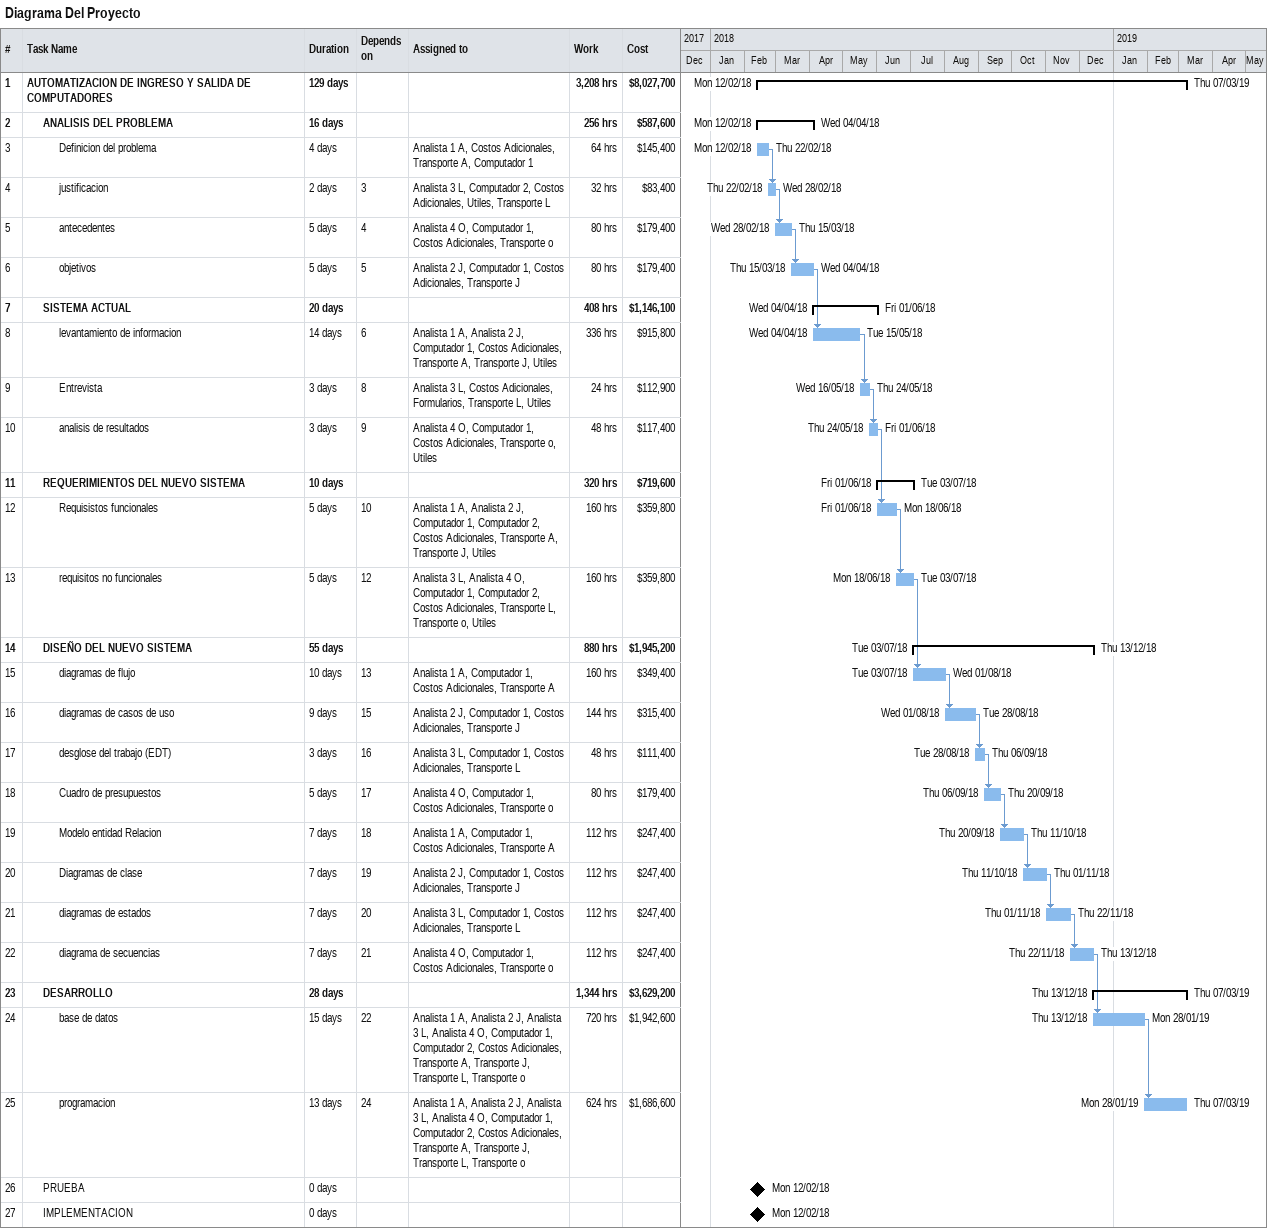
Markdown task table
Diagrama Del Proyecto

| ID | Level | Task | Duration | Start | Finish | Predecessors | Resources | Work (h) | Cost ($) |
|---|---|---|---|---|---|---|---|---|---|
| 1 | 1 | **AUTOMATIZACION DE INGRESO Y SALIDA DE COMPUTADORES** | 129d | 2018-02-12 | 2019-03-07 |  |  | 3208 | 8027700 |
| 2 | 2 | **ANALISIS DEL PROBLEMA** | 16d | 2018-02-12 | 2018-04-04 |  |  | 256 | 587600 |
| 3 | 3 | Definicion del problema | 4d | 2018-02-12 | 2018-02-22 |  | Analista 1 A, Costos Adicionales, Transporte A, Computador 1 | 64 | 145400 |
| 4 | 3 | justificacion | 2d | 2018-02-22 | 2018-02-28 | 3 | Analista 3 L, Computador 2, Costos Adicionales, Utiles, Transporte L | 32 | 83400 |
| 5 | 3 | antecedentes | 5d | 2018-02-28 | 2018-03-15 | 4 | Analista 4 O, Computador 1, Costos Adicionales, Transporte o | 80 | 179400 |
| 6 | 3 | objetivos | 5d | 2018-03-15 | 2018-04-04 | 5 | Analista 2 J, Computador 1, Costos Adicionales, Transporte J | 80 | 179400 |
| 7 | 2 | **SISTEMA ACTUAL** | 20d | 2018-04-04 | 2018-06-01 |  |  | 408 | 1146100 |
| 8 | 3 | levantamiento de informacion | 14d | 2018-04-04 | 2018-05-15 | 6 | Analista 1 A, Analista 2 J, Computador 1, Costos Adicionales, Transporte A, Transporte J, Utiles | 336 | 915800 |
| 9 | 3 | Entrevista | 3d | 2018-05-16 | 2018-05-24 | 8 | Analista 3 L, Costos Adicionales, Formularios, Transporte L, Utiles | 24 | 112900 |
| 10 | 3 | analisis de resultados | 3d | 2018-05-24 | 2018-06-01 | 9 | Analista 4 O, Computador 1, Costos Adicionales, Transporte o, Utiles | 48 | 117400 |
| 11 | 2 | **REQUERIMIENTOS DEL NUEVO SISTEMA** | 10d | 2018-06-01 | 2018-07-03 |  |  | 320 | 719600 |
| 12 | 3 | Requisistos funcionales | 5d | 2018-06-01 | 2018-06-18 | 10 | Analista 1 A, Analista 2 J, Computador 1, Computador 2, Costos Adicionales, Transporte A, Transporte J, Utiles | 160 | 359800 |
| 13 | 3 | requisitos no funcionales | 5d | 2018-06-18 | 2018-07-03 | 12 | Analista 3 L, Analista 4 O, Computador 1, Computador 2, Costos Adicionales, Transporte L, Transporte o, Utiles | 160 | 359800 |
| 14 | 2 | **DISEÑO DEL NUEVO SISTEMA** | 55d | 2018-07-03 | 2018-12-13 |  |  | 880 | 1945200 |
| 15 | 3 | diagramas de flujo | 10d | 2018-07-03 | 2018-08-01 | 13 | Analista 1 A, Computador 1, Costos Adicionales, Transporte A | 160 | 349400 |
| 16 | 3 | diagramas de casos de uso | 9d | 2018-08-01 | 2018-08-28 | 15 | Analista 2 J, Computador 1, Costos Adicionales, Transporte J | 144 | 315400 |
| 17 | 3 | desglose del trabajo (EDT) | 3d | 2018-08-28 | 2018-09-06 | 16 | Analista 3 L, Computador 1, Costos Adicionales, Transporte L | 48 | 111400 |
| 18 | 3 | Cuadro de presupuestos | 5d | 2018-09-06 | 2018-09-20 | 17 | Analista 4 O, Computador 1, Costos Adicionales, Transporte o | 80 | 179400 |
| 19 | 3 | Modelo entidad Relacion | 7d | 2018-09-20 | 2018-10-11 | 18 | Analista 1 A, Computador 1, Costos Adicionales, Transporte A | 112 | 247400 |
| 20 | 3 | Diagramas de clase | 7d | 2018-10-11 | 2018-11-01 | 19 | Analista 2 J, Computador 1, Costos Adicionales, Transporte J | 112 | 247400 |
| 21 | 3 | diagramas de estados | 7d | 2018-11-01 | 2018-11-22 | 20 | Analista 3 L, Computador 1, Costos Adicionales, Transporte L | 112 | 247400 |
| 22 | 3 | diagrama de secuencias | 7d | 2018-11-22 | 2018-12-13 | 21 | Analista 4 O, Computador 1, Costos Adicionales, Transporte o | 112 | 247400 |
| 23 | 2 | **DESARROLLO** | 28d | 2018-12-13 | 2019-03-07 |  |  | 1344 | 3629200 |
| 24 | 3 | base de datos | 15d | 2018-12-13 | 2019-01-28 | 22 | Analista 1 A, Analista 2 J, Analista 3 L, Analista 4 O, Computador 1, Computador 2, Costos Adicionales, Transporte A, Transporte J, Transporte L, Transporte o | 720 | 1942600 |
| 25 | 3 | programacion | 13d | 2019-01-28 | 2019-03-07 | 24 | Analista 1 A, Analista 2 J, Analista 3 L, Analista 4 O, Computador 1, Computador 2, Costos Adicionales, Transporte A, Transporte J, Transporte L, Transporte o | 624 | 1686600 |
| 26 | 2 | PRUEBA | 0d | 2018-02-12 | 2018-02-12 |  |  |  |  |
| 27 | 2 | IMPLEMENTACION | 0d | 2018-02-12 | 2018-02-12 |  |  |  |  |
